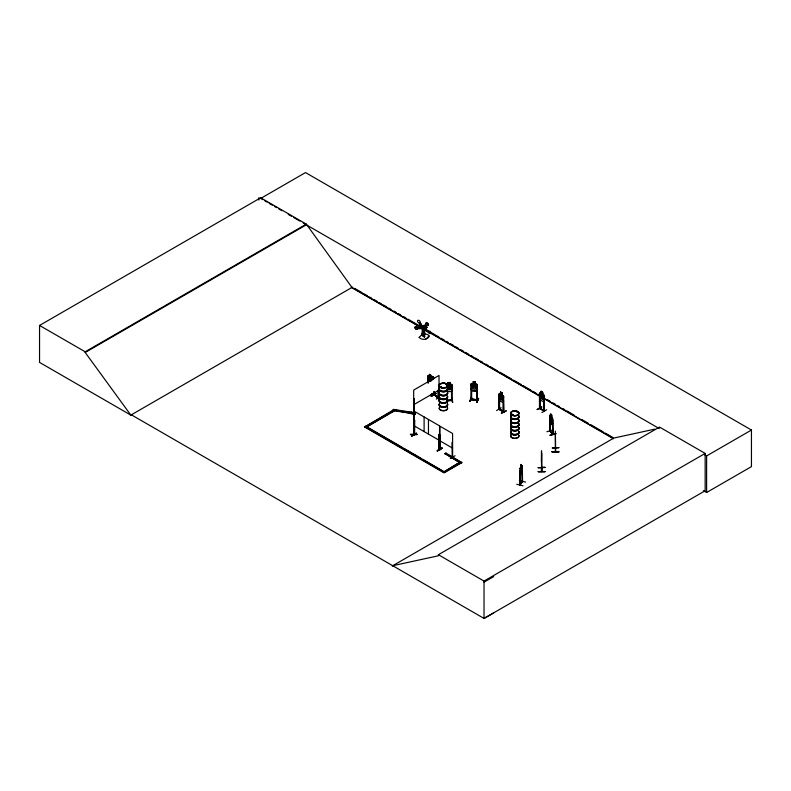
<?xml version="1.0" encoding="UTF-8"?>
<svg xmlns="http://www.w3.org/2000/svg" width="791" height="791" viewBox="0 0 791 791"><rect width="100%" height="100%" fill="white"/><g stroke="black" fill="none" stroke-linecap="round" stroke-linejoin="round"><path stroke-width="1.19" d="M423.363 333.812L423.462 328.74L423.531 333.921A1.493 1.058 45 0 1 423.877 335.878A1.493 1.058 45 0 1 421.89 335.216A1.493 1.058 45 0 1 422.236 333.495L422.493 328.413L422.394 333.486M550.348 421.563L550.042 431.362L549.844 430.492L550.398 430.798M549.844 431.026L552.751 434.526L552.672 419.477L552.988 434.447L550.052 430.966M552.434 433.755L552.988 433.883L550.14 430.986M516.76 484.28L522.999 485.773M437.433 451.008L437.166 450.554L441.902 447.795L442.159 448.25L437.304 451.008L442.169 448.368M413.93 413.545L413.624 414.098L414.336 413.446L414.276 398.822L413.683 398.98L414.276 398.822M413.604 433.854L413.673 434.477L413.683 390.082L439.025 375.448L439.025 385.207M541.42 467.214L541.766 468.084L541.499 467.57M541.786 468.054L541.528 471.159M446.183 384.446L445.817 384.03M513.003 414.435L513.023 414.949L512.103 414.415M516.899 412.032L517.601 412.032L517.047 411.943M552.701 423.58L552.345 425.064L550.16 422.305L549.844 415.364L552.355 417.856L551.792 417.005M555.668 451.78L555.411 433.359M522.268 465.81L522.268 481.867L522.584 480.987L519.756 484.972L520.013 468.213M411.063 412.467L411.32 412.022L415.146 414.197M546.888 431.757L552.978 429.849M522.386 481.274L519.786 484.478L520.31 484.715L520.26 470.062M413.634 413.772L410.43 413.475L414.909 413.386M541.459 467.748L541.509 471.169M520.616 467.461L520.003 485.061L520.043 484.112M501.217 396.518L502.68 395.737L501.692 397.24L502.641 399.959L501.375 397.438L500.555 398.654L500.001 398.328L501.039 396.855L500.07 394.234L501.306 396.518M503.64 401.116L503.106 402.668L499.437 400.562L499.012 398.456L499.497 400.533M539.482 397.675L539.966 399.742L543.625 401.858L544.109 400.335M543.625 401.858L544.208 400.345M423.195 328.888L428.307 332.012L423.195 328.888L423.58 328.028L428.603 331.241L423.58 328.028M447.34 389.271L448.902 387.412C449.693 390.161 452.264 389.152 449.347 387.007L450.741 384.881L448.962 386.552M451.394 391.456L452.126 389.637M447.31 391.654L451.443 391.505C452.126 389.449 453.53 385.622 451.424 384.208L446.342 384.545L447.874 384.426M477.339 389.607L476.607 391.288L471.723 390.487M476.647 391.357L477.408 389.637M471.031 384.782L471.614 384.871L471.476 399.663L471.614 384.871M471.456 397.507L469.725 401.294L471.426 397.517M471.772 397.29L470.042 401.264M477.339 385.879L476.755 385.79L476.815 400.454M471.12 399.396L470.991 398.862L477.25 400.009M478.298 398.278L476.587 402.332L478.644 398.624M478.328 398.506L476.676 402.312M478.614 398.585L476.953 402.372M496.6 410.569L501.128 407.741M541.875 407.009L537.129 409.53M411.676 436.088L416.402 433.33M436.227 393.325L431.481 396.301M436.187 393.562L431.263 396.212L435.97 393.483M366.658 425.874L393.117 410.598L393.463 409.412L415.097 412.764M459.808 462.587L445.017 453.589L445.946 453.055L461.786 462.666L444.097 472.88L364.671 427.021L393.117 410.143L394.047 411.132L393.117 410.598L393.463 409.412M473.147 381.707L475.272 382.033L473.147 381.707L473.196 383.615L472.128 384.05L472.128 387.412L473.196 389.014L475.183 389.32L476.251 388.045L476.251 384.683L475.183 383.922L475.183 382.122M473.127 383.546L471.001 383.862L471.021 399.603L477.408 400.523L477.408 384.802L475.253 383.872L475.272 382.033M471.001 388.688L471.654 390.586L476.676 391.308M476.657 384.04L471.703 383.388M431.51 378.147L431.006 377.742L430.205 378.869L428.92 376.486L429.899 379.107C427.852 380.194 429.612 382.182 430.235 379.69M438.57 397.784L433.794 394.531L434.318 394.986M414.702 434.506L414 434.299L414.454 434.575M414.484 420.476L414.494 435.139L414.652 420.377L414.049 420.229L414.652 420.377M434.269 391.674L434.437 395.184M439.539 448.823L438.916 448.685L439.45 448.991M414.217 411.241L439.559 425.874L439.45 449.525L438.916 448.685M438.916 449.219L439.628 449.407L439.134 434.516L438.995 449.288M499.418 394.956L498.983 394.709L499.576 394.857L499.319 409.59C500.673 409.135 498.004 408.255 499.467 409.085M539.986 408.423L539.66 407.869L539.462 408.551L539.482 392.85L540.035 392.465L543.644 394.61M543.674 410.964L544.386 411.132L543.892 396.242L543.684 410.994L543.892 396.242M437.028 397.478L438.867 398.783M438.847 398.773L438.718 399.346L439.242 398.565M447.034 389.063L448.438 387.036L447.093 385.227M520.646 467.481L520.557 465.642L521.388 464.465L521.427 466.383M520.616 465.662L521.457 464.485M520.023 468.252L522.03 465.484M522.357 481.798L522.307 466.819L522.564 481.561L520.082 484.992M521.971 472.711L520.003 475.48L522.02 472.702L522.297 470.576M519.361 480.621L525.59 482.095M519.776 484.923L522.357 481.264M440.547 386.947L441.338 386.651M441.635 387.313L440.973 386.848M549.874 431.105L549.913 415.354M422.938 327.533L420.07 322.342M439.697 449.812L439.905 435.07L439.717 449.842M452.62 457.02L452.581 433.498L439.905 426.181L439.915 449.95L440.122 435.198M419.19 322.728L422.157 327.81L423.037 327.434L419.972 322.451A1.493 1.058 45 0 0 419.101 320.464A1.493 1.058 45 0 0 417.5 321.027A1.493 1.058 45 0 0 418.923 322.807L422.661 328.591L417.529 328.71A1.493 1.058 45 0 1 415.779 329.007A1.493 1.058 45 0 1 415.176 327.019A1.493 1.058 45 0 1 417.134 327.415M417.628 328.611A1.493 1.058 45 0 1 415.878 328.908A1.493 1.058 45 0 1 415.265 326.93A1.493 1.058 45 0 1 417.223 327.326L422.364 327.622M424.381 328.997L421.405 327.622L423.086 325.941L424.688 326.545L424.174 328.354L424.688 326.545M423.393 326.119L422.888 326.634L424.174 327.059M424.233 325.279L423.729 325.793L425.528 325.704L424.233 325.279L424.233 326.574M426.833 325.437A1.493 1.058 45 0 0 428.257 324.617A1.493 1.058 45 0 0 426.656 322.985A1.493 1.058 45 0 0 425.785 324.369L425.874 324.28A1.493 1.058 45 0 1 426.745 322.886A1.493 1.058 45 0 1 428.346 324.518A1.493 1.058 45 0 1 426.922 325.338L423.561 328.334L423.037 327.434M422.888 328.67L422.977 329.185M423.561 328.334L422.869 327.444M427.051 327.256L425.37 329.323L427.051 327.256L425.716 326.821L425.014 327.514L425.014 326.218M419.151 337.421L422.799 333.703C436.385 334.366 424.095 343.175 419.151 337.342M425.459 339.527L429.098 335.878M422.77 327.533L425.973 324.448M414.247 413.495L413.604 413.515M452.195 400.009L447.261 400.246M447.281 400.76L452.195 400.543L452.155 399.851L451.434 399.91L452.155 400.572L452.126 384.831L449.921 384.337L449.921 382.537L447.874 382.626L447.874 384.466M428.514 331.33L428.722 331.152A1.493 1.058 45 0 1 430.68 332.062A1.493 1.058 45 0 1 430.067 333.634A1.493 1.058 45 0 1 428.317 332.18M432.084 378.068L430.472 377.841L430.472 381.46M476.746 399.752L476.894 400.266M429.424 381.667L428.643 379.779L429.375 374.37L430.996 375.241L430.887 377.099L431.678 378.147M429.424 376.14L429.424 374.341M428.257 377.218L427.832 376.971L428.257 382.093M430.947 377.07L432.509 378.592L428.327 375.636M427.802 380.748L428.287 382.814M438.55 399.257L439.025 384.347L438.926 398.98M432.074 394.027L432.717 393.621L432.242 393.928M435.01 392.573L430.284 395.629L435.04 392.613M430.284 395.629L435.248 392.969M430.344 395.629L435.07 392.87M434.486 394.887L438.689 397.131L438.115 397.023M438.204 397.003L433.992 394.956M438.521 397.754L438.095 390.19M436.335 399.099L438.214 397.962M414.079 412.823L413.634 413.11L414.326 413.05M411.725 436.167L416.442 433.102L411.725 435.861M437.235 450.85L441.902 447.795M452.195 442.367L452.442 457.139M450.287 458.523L455.013 455.745M131.425 414.85L130.911 415.156L39.55 362.407L39.55 325.447L260.674 197.78L306.325 224.13L351.975 287.449L539.729 395.846M260.674 197.78L260.674 198.462L305.514 172.576L751.45 430.037L751.45 466.621L706.61 492.506L703.407 490.647M39.55 325.447L85.201 351.797L306.325 224.13M493.703 612.906L484.023 618.424L131.365 414.82L130.841 415.117L85.201 352.479L306.325 224.812M130.841 415.117L352.489 287.153M432.034 376.289C436.009 378.859 430.284 374.192 432.084 378.187L431.362 378.306L431.362 380.54M430.976 377.485L433.646 378.968M364.671 427.021L365.6 426.033L445.017 472.346L422.78 459.502M394.047 410.677L366.52 427.021L394.047 411.132M413.683 404.715L439.025 390.082M500.574 392.089L502.127 392.989L500.574 392.089L499.793 397.517L500.574 399.406L502.028 400.246L502.809 399.257L502.028 393.048M500.624 392.178L500.624 393.977L498.963 393.661L498.923 409.333L503.64 412.032L503.64 396.321L502.127 394.788M503.64 396.35L499.477 393.374M503.373 401.927L503.234 411.824L503.373 397.052L503.847 411.963L499.101 409.214M503.798 397.3L503.205 397.151M499.586 409.481L499.576 399.742M503.689 411.528L499.467 409.234L503.778 411.36M501.395 413.08L506.408 410.786L501.395 413.386M541.093 393.078L541.093 391.278L542.656 392.178L543.328 398.446L542.547 399.435L541.093 398.595L540.312 396.706L540.312 393.345L541.093 393.196L541.143 391.367M542.656 392.178L541.044 391.308M540.154 408.334L544.376 410.618L539.769 408.433L539.511 393.898L540.105 394.047M542.656 393.977L542.547 392.237M543.664 394.561L544.208 395.51L544.208 411.251L539.66 408.403M544.327 396.489L543.733 396.34M445.017 454.054L445.946 453.055M541.954 412.516L546.7 409.768M364.671 426.567L444.097 472.415L461.786 462.201M392.217 566.02L613.865 438.046L654.701 429.167M392.731 565.713L438.382 555.786L438.382 554.728L659.506 427.061L705.157 453.411L705.157 490.756L484.023 618.424L484.023 581.078L705.157 453.411M659.506 428.119L658.992 428.425L303.141 222.973M704.494 454.696L706.61 455.923L751.45 430.037M484.023 582.146L493.703 576.629M445.61 384.189L446.223 384.278L445.679 384.525M440.953 387.096L441.497 387.046M441.605 387.234L440.597 387.076M513.023 414.949L512.39 415.038M477.467 400.394C467.788 400.147 469.617 397.804 477.408 399.989M550.348 416.689L549.874 416.432L550.17 431.411M556.033 433.794L549.834 435.337L555.925 433.666M550.803 423.175L550.783 414.079L550.348 419.359L551.693 422.453L551.693 417.005M551.693 424.263L551.792 415.206L550.813 414.177M552.741 418.795L552.336 417.767L552.751 434.526M452.383 457.129L452.363 442.268M413.94 413.703L413.851 399.069M438.283 396.884L438.511 397.794M543.842 410.311L544.149 411.251M423.828 336.531L424.638 336.798L423.828 336.531L423.828 328.789M441.299 387.234L440.755 387.234M512.558 414.266L512.786 414.395M422.493 333.387L422.325 333.397A1.493 1.058 45 0 0 421.989 335.127A1.493 1.058 45 0 0 423.966 335.789A1.493 1.058 45 0 0 423.62 333.832L423.462 333.713M434.239 394.808L433.775 394.551M439.084 449.12L439.134 434.516M499.22 409.263L499.151 394.61M539.749 407.919L539.838 408.245M539.986 408.809L540.105 398.931M447.805 384.416L447.795 382.567L450 382.518L450 384.317M451.503 385.8L452.126 385.909L451.503 385.8L451.542 400.582M447.874 389.874L449.931 389.775L451.028 388.292L451.028 384.93L449.931 384.377M447.281 400.384L451.523 400.078M447.261 400.632L452.175 400.404M452.442 402.411L451.918 398.239L452.818 402.392M447.38 384.99L448.873 386.611M413.911 399.099L413.911 414.128M410.43 413.495L414.909 413.584M413.901 419.448L414.049 434.921L414.108 398.723M410.43 434.21L417.154 434.21M541.726 453.075L541.825 471.159M538.246 467.59L544.969 467.55M538.295 471.782C559.01 471.367 524.038 471.535 545.009 471.713M555.341 431.115L555.341 451.75M558.891 447.716L552.167 447.953L558.891 447.647M552.167 451.572L558.891 451.532L558.891 452.047L552.167 451.987M552.167 451.829L558.891 451.78M541.44 462.003L541.519 450.84L541.538 471.555M417.252 327.583L422.265 327.711M521.358 466.364L521.358 471.772L520.577 472.87L520.162 472.019M477.26 400.523L477.339 384.812M393.463 409.867L400.671 410.984M403.074 411.36L411.498 412.655M393.117 410.143L414.761 413.95L393.117 410.598M520.003 475.48L519.786 474.116M421.405 327.622L425.37 328.937M422.394 328.502L423.363 328.829M432.272 393.928L432.341 393.394M432.41 394.274L432.44 393.72M414.227 434.2L414.454 435.109M503.62 412.062L503.234 411.29M429.473 376.229L427.802 375.923L427.832 381.845M430.887 377.702L429.424 376.862L429.424 380.224L430.887 381.054M438.689 397.665L434.002 394.996L434.002 391.337M438.946 398.565L436.77 397.636M413.169 413.416L415.117 414.444M412.971 413.555L414.889 414.662M260.674 198.462L262.8 199.688M264.926 200.914L267.051 202.14M269.167 203.366L272.351 205.205M274.477 206.431L276.603 207.657M278.729 208.883L281.912 210.722M288.28 214.401L291.464 216.24M293.59 217.466L299.957 221.134M354.625 288.379L362.09 292.69M364.226 293.926L367.429 295.775M369.555 297.001L371.691 298.237M373.827 299.463L377.03 301.312M379.166 302.548L381.292 303.784M383.427 305.01L386.631 306.859M388.767 308.095L390.892 309.321M394.096 311.17L396.232 312.405M398.367 313.632L400.493 314.867M403.697 316.716L405.832 317.942M407.968 319.178L419.705 325.951M431.431 332.724L438.906 337.035M441.032 338.271L444.235 340.12M446.371 341.346L448.507 342.582M450.643 343.818L453.836 345.657M455.972 346.893L458.108 348.129M461.301 349.968L463.437 351.204M465.573 352.44L468.776 354.289M470.912 355.515L473.038 356.751M475.173 357.977L478.377 359.826M480.513 361.062L482.639 362.288M485.842 364.137L487.978 365.373M490.113 366.599L497.579 370.91M499.714 372.146L511.451 378.919M513.577 380.155L521.051 384.466M523.177 385.692L530.652 390.012M532.778 391.238L535.982 393.087M538.117 394.323L540.253 395.549M547.718 399.86L549.854 401.096M553.047 402.945L555.183 404.171M557.319 405.407L559.455 406.633M562.658 408.482L564.784 409.718M566.92 410.944L574.385 415.265M581.86 419.576L588.257 423.264M590.393 424.5L603.197 431.886M605.323 433.122L612.798 437.433M544 398.318L613.341 438.352M351.273 287.351L421.919 328.136M430.482 333.08L539.65 396.113M543.931 398.585L613.5 438.748M541.647 406.93L537.168 409.52M539.67 408.433L544.327 411.102M414.217 425.874L439.559 440.508M439.905 440.814L452.581 448.131M448.062 454.736L461.786 462.666M445.017 453.589L460.866 463.2M366.658 427.1L401.601 447.271M403.726 448.497L411.132 452.778M413.248 454.004L420.664 458.286M438.382 554.728L484.023 581.078M512.173 414.751L512.281 414.85M434.407 395.193L434.437 391.585M433.834 395.105L433.844 392.652M550.783 414.079L551.792 415.206M550.971 414.662L551.545 415.957L550.971 415.265M550.131 415.097L550.882 415.957M550.813 416.57L551.713 417.737M550.813 419.932L551.693 421.01M431.995 378.81L431.49 378.464L432.153 380.273M471.703 390.527L471.09 383.853M427.911 380.738L428.376 382.745M519.746 474.046L520.073 475.5M417.154 434.664L410.43 434.684M706.61 455.923L706.61 492.506M552.642 418.795L552.642 423.6M552.642 433.537L552.632 434.467M552.167 451.523L552.167 452.047M540.154 408.176L539.937 408.779L539.937 394.145M502.127 392.989L502.077 394.818M438.254 390.101L438.254 397.418M433.646 377.169L433.537 379.027M430.581 377.861L430.581 381.46M428.465 419.467L428.465 434.101M427.911 375.943L427.99 382.973M425.528 325.704L425.528 326.999M424.638 329.066L424.638 336.798M424.46 329.798L424.46 336.432M423.996 329.165L423.996 336.897M424.105 416.946L424.105 431.579M258.884 197.641L258.884 200.064M85.201 351.797L85.201 352.479M518.461 419.695A4.252 2.452 0 0 1 514.783 423.373A4.252 2.452 0 0 1 511.105 419.695M518.412 419.942A4.182 2.413 0 0 1 514.783 423.571A4.182 2.413 0 0 1 511.164 419.942M518.412 423.096A4.182 2.413 0 0 1 514.783 426.725A4.182 2.413 0 0 1 511.164 423.096M518.421 423.323A4.202 2.422 0 0 1 514.783 426.962A4.202 2.422 0 0 1 511.144 423.323M518.461 415.651A4.252 2.452 0 0 1 514.783 419.339A4.252 2.452 0 0 1 511.105 415.651M518.412 419.27A4.182 2.413 0 0 1 514.783 422.888A4.182 2.413 0 0 1 511.164 419.27M518.412 415.908A4.192 2.422 0 0 1 514.783 419.537A4.192 2.422 0 0 1 511.154 415.908M518.461 419.487A4.252 2.452 0 0 1 514.783 423.165A4.252 2.452 0 0 1 511.105 419.487M518.461 415.443A4.252 2.452 0 0 1 514.783 419.131A4.252 2.452 0 0 1 511.105 415.443M518.412 415.226A4.192 2.422 0 0 1 514.783 418.854A4.192 2.422 0 0 1 511.154 415.226M518.461 431.204A4.252 2.452 0 0 1 514.783 434.882A4.252 2.452 0 0 1 511.105 431.204M518.412 431.451A4.192 2.422 0 0 1 514.783 435.08A4.192 2.422 0 0 1 511.154 431.451M518.412 434.605A4.182 2.413 0 0 1 514.783 438.234A4.182 2.413 0 0 1 511.164 434.605M518.402 423.709A4.173 2.413 0 0 1 514.783 427.328A4.173 2.413 0 0 1 511.164 423.709M518.421 434.832A4.202 2.422 0 0 1 514.783 438.471A4.202 2.422 0 0 1 511.144 434.832M518.421 423.492A4.202 2.422 0 0 1 514.783 427.13A4.202 2.422 0 0 1 511.144 423.492M518.461 427.16A4.252 2.452 0 0 1 514.783 430.848A4.252 2.452 0 0 1 511.105 427.16M518.412 430.779A4.182 2.413 0 0 1 514.783 434.397A4.182 2.413 0 0 1 511.164 430.779M518.412 427.417A4.192 2.422 0 0 1 514.783 431.046A4.192 2.422 0 0 1 511.154 427.417M518.461 430.996A4.252 2.452 0 0 1 514.783 434.674A4.252 2.452 0 0 1 511.105 430.996M518.461 426.952A4.252 2.452 0 0 1 514.783 430.64A4.252 2.452 0 0 1 511.105 426.952M518.412 426.735A4.192 2.422 0 0 1 514.783 430.363A4.192 2.422 0 0 1 511.154 426.735M447.439 396.044A4.182 2.413 0 0 1 443.395 399.089A4.182 2.413 0 0 1 439.361 396.044M447.439 388.856A4.182 2.413 0 0 1 443.395 391.891A4.182 2.413 0 0 1 439.361 388.856M447.439 388.173A4.182 2.413 0 0 1 443.395 391.219A4.182 2.413 0 0 1 439.361 388.173M447.439 392.89A4.182 2.413 0 0 1 443.395 395.935A4.182 2.413 0 0 1 439.361 392.89M447.508 392.652A4.252 2.452 0 0 1 443.395 395.737A4.252 2.452 0 0 1 439.292 392.652M447.508 392.445A4.252 2.452 0 0 1 443.395 395.53A4.252 2.452 0 0 1 439.292 392.445M447.439 392.217A4.182 2.413 0 0 1 443.395 395.253A4.182 2.413 0 0 1 439.361 392.217M447.508 388.608A4.252 2.452 0 0 1 443.395 391.703A4.252 2.452 0 0 1 439.292 388.608M447.508 388.401A4.252 2.452 0 0 1 443.395 391.496A4.252 2.452 0 0 1 439.292 388.401M447.459 396.271A4.202 2.422 0 0 1 443.395 399.326A4.202 2.422 0 0 1 439.341 396.271M447.419 396.647A4.163 2.403 0 0 1 443.395 399.673A4.163 2.403 0 0 1 439.371 396.647M447.419 407.553A4.163 2.403 0 0 1 443.395 410.588A4.163 2.403 0 0 1 439.371 407.553M447.459 396.439A4.202 2.422 0 0 1 443.395 399.485A4.202 2.422 0 0 1 439.341 396.439M447.439 400.365A4.182 2.413 0 0 1 443.395 403.4A4.182 2.413 0 0 1 439.361 400.365M447.439 399.682A4.182 2.413 0 0 1 443.395 402.728A4.182 2.413 0 0 1 439.361 399.682M447.449 404.399A4.192 2.422 0 0 1 443.395 407.444A4.192 2.422 0 0 1 439.351 404.399M447.508 404.161A4.252 2.452 0 0 1 443.395 407.246A4.252 2.452 0 0 1 439.292 404.161M447.508 403.954A4.252 2.452 0 0 1 443.395 407.039A4.252 2.452 0 0 1 439.292 403.954M447.439 403.726A4.182 2.413 0 0 1 443.395 406.762A4.182 2.413 0 0 1 439.361 403.726M447.508 400.117A4.252 2.452 0 0 1 443.395 403.212A4.252 2.452 0 0 1 439.292 400.117M447.508 399.91A4.252 2.452 0 0 1 443.395 403.005A4.252 2.452 0 0 1 439.292 399.91M447.459 407.78A4.202 2.422 0 0 1 443.395 410.836A4.202 2.422 0 0 1 439.341 407.78M422.265 327.009A1.305 0.92 45 0 1 423.788 327.444A1.305 0.92 45 0 1 423.996 328.937A1.305 0.92 45 0 1 422.513 328.769M421.979 327.939A1.305 0.92 45 0 1 421.969 327.385M520.359 468.519L520.893 469.844L520.34 472.761L521.061 469.992L521.783 470.724L521.239 469.34L521.773 466.601L521.071 469.172L520.359 468.519M543.259 399.099L541.894 396.627C541.202 399.02 539.502 397.151 541.568 396.044L540.589 393.424L541.875 395.807C542.448 393.434 544.297 395.46 542.211 396.429L543.259 399.099M521.22 465.059L520.725 466.374L521.22 465.059M521.358 466.967L520.577 468.064L520.577 471.426L521.358 470.329L521.358 466.967M459.937 462.201L444.097 471.812L459.937 462.201M449.565 382.893L448.24 382.953L448.24 383.556L449.565 383.497L449.565 382.893M449.931 384.98L447.874 385.069L447.874 388.43L449.931 388.341L449.931 384.98M544.969 467.352L538.246 467.679L544.969 467.352M474.827 382.369L473.552 382.172L473.552 382.765L474.827 382.963L474.827 382.369M475.183 384.525L473.196 384.218L473.196 387.58L475.183 387.887L475.183 384.525M477.388 386.542L471.001 385.553L477.378 386.552M430.63 375.448L429.691 374.914L430.63 376.051L430.63 375.448M542.29 392.385L541.351 391.852L542.29 392.989L542.29 392.385M542.547 394.64L541.093 393.799L541.093 397.161L542.547 398.002L542.547 394.64M501.771 393.196L500.832 392.662L501.771 393.799L501.771 393.196M502.028 395.451L500.574 394.61L500.574 397.972L502.028 398.812L502.028 395.451M433.33 377.347L432.4 376.803L433.33 377.94L433.33 377.347M512.687 415.295A4.202 2.422 0 0 0 518.985 413.199A4.202 2.422 0 0 0 512.687 411.093A4.202 2.422 0 0 0 512.687 415.295M512.697 415.493A4.173 2.413 0 0 0 518.955 413.406A4.173 2.413 0 0 0 512.697 411.3A4.173 2.413 0 0 0 512.697 415.483A4.173 2.413 0 0 0 518.955 413.386A4.173 2.413 0 0 0 512.697 411.32A4.173 2.413 0 0 0 512.697 415.493M441.299 387.531A4.202 2.422 0 0 0 447.597 385.425A4.202 2.422 0 0 0 441.299 383.328A4.202 2.422 0 0 0 441.299 387.531M441.319 387.847A4.163 2.403 0 0 0 447.568 385.761A4.163 2.403 0 0 0 441.319 383.675A4.163 2.403 0 0 0 441.319 387.847M441.299 387.649A4.202 2.422 0 0 0 447.597 385.553A4.202 2.422 0 0 0 441.299 383.457A4.202 2.422 0 0 0 441.299 387.649M421.741 328.176A1.305 0.92 45 0 0 423.64 329.274A1.305 0.92 45 0 0 423.116 327.316A1.305 0.92 45 0 0 421.741 328.176"/></g></svg>
